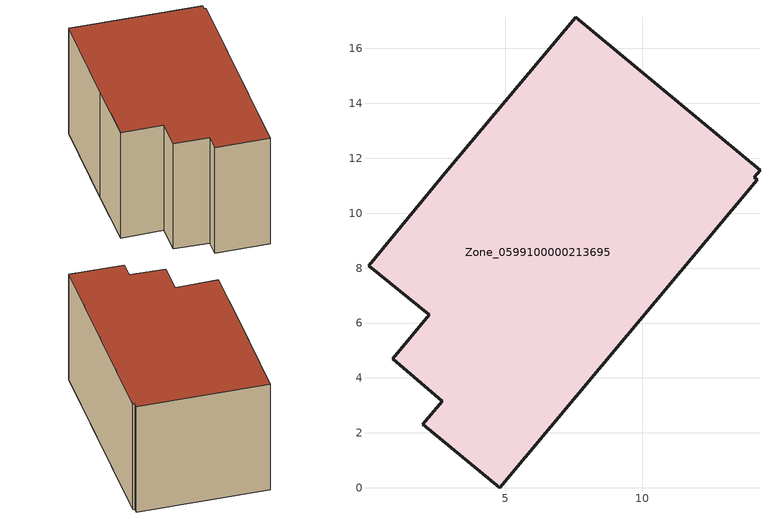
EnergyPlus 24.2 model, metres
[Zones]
Zone_0599100000213695
 floor ground (C_G): 2.71,3.16 0.91,4.7 2.24,6.31 0.03,8.08 2.91,11.58 7.57,17.14 14.28,11.56 14.07,11.31 14.18,11.22 4.81,0 2.01,2.31 z0
 wall outside (C_F): 0.91,4.7 2.71,3.16 2.01,2.31 4.81,0 14.18,11.22 14.07,11.31 14.28,11.56 7.57,17.14 2.91,11.58 0.03,8.08 2.24,6.31 0.91,4.7 z0:8.1
 roof outside (C_R): 14.07,11.31 14.28,11.56 7.57,17.14 2.91,11.58 0.03,8.08 2.24,6.31 0.91,4.7 2.71,3.16 2.01,2.31 4.81,0 14.18,11.22 z8.1
[BUILDING]
Pand.0599100000213695: North Axis=0; Terrain=City; Loads Convergence Tolerance Value=0.04; Temperature Convergence Tolerance Value=0.4; Solar Distribution=FullExterior; Maximum Number of Warmup Days=25; Minimum Number of Warmup Days=1
[Site:Location]
Rotterdam.The.Hague.AP_ZH_NLD Design_Conditions: Latitude=51.96; Longitude=4.45; Time Zone=1; Elevation=-4.5
[SITE:GROUNDTEMPERATURE:BUILDINGSURFACE]
18, 18, 18, 18, 18, 18, 18, 18, 18, 18, 18, 18
[MATERIAL] Thermal Absorptance=0.9; Solar Absorptance=0.7; Visible Absorptance=0.7
Name | Roughness | Thickness | Conductivity | Density | Specific Heat
G.TC.1946 | MediumSmooth | 0.15 | 1 | 540 | 1210
F.TC.1946 | Rough | 0.3 | 0.857143 | 1920 | 840
R.TC.1946 | MediumRough | 0.2 | 0.909091 | 1500 | 1000
[CONSTRUCTION]
C_G: G.TC.1946
C_F: F.TC.1946
C_R: R.TC.1946
[ZONE]
Zone_0599100000213695: Type=1; Multiplier=1; Ceiling Height=Autocalculate; Volume=Autocalculate; Floor Area=autocalculate; Part of Total Floor Area=Yes
[ZONEINFILTRATION:DESIGNFLOWRATE]
Infil_Zone_0599100000213695: Zone or ZoneList or Space or SpaceList=Zone_0599100000213695; Schedule=AlwaysOn; Design Flow Rate Calculation Method=Flow/Area; Flow Rate per Floor Area=0.003; Constant Term Coefficient=1; Temperature Term Coefficient=0; Velocity Term Coefficient=0; Velocity Squared Term Coefficient=0
[HVACTEMPLATE:ZONE:IDEALLOADSAIRSYSTEM]
Zone_0599100000213695: Maximum Heating Supply Air Temperature=50; Minimum Cooling Supply Air Temperature=13; Maximum Heating Supply Air Humidity Ratio=0.0156; Minimum Cooling Supply Air Humidity Ratio=0.0077; Heating Limit=NoLimit; Cooling Limit=NoLimit; Dehumidification Control Type=ConstantSensibleHeatRatio; Cooling Sensible Heat Ratio=0.7; Dehumidification Setpoint=60; Humidification Control Type=None; Humidification Setpoint=30; Outdoor Air Method=None; Outdoor Air Flow Rate per Person=0.00944; Outdoor Air Flow Rate per Zone Floor Area=0; Outdoor Air Flow Rate per Zone=0; Demand Controlled Ventilation Type=None; Outdoor Air Economizer Type=NoEconomizer; Heat Recovery Type=None; Sensible Heat Recovery Effectiveness=0.7; Latent Heat Recovery Effectiveness=0.65
[ZONECONTROL:THERMOSTAT]
ThermostatControl_Zone_0599100000213695: Zone or ZoneList=Zone_0599100000213695; Control Type Schedule=DualSetpointControlType; Control 1=Thermostat_Zone_0599100000213695; Temperature Difference Between Cutout And Setpoint=0
[THERMOSTATSETPOINT:DUALSETPOINT]
Thermostat_Zone_0599100000213695: Heating Setpoint Temperature Schedule=HeatingSetpoint_Zone_0599100000213695; Cooling Setpoint Temperature Schedule=CoolingSetpoint_Zone_0599100000213695
[SCHEDULE:COMPACT]
HeatingSetpoint_Zone_0599100000213695: Through: 12/31, For: AllDays, Until: 24:00, 21
CoolingSetpoint_Zone_0599100000213695: Through: 12/31, For: AllDays, Until: 24:00, 24
DualSetpointControlType: Through: 12/31, For: AllDays, Until: 24:00, 4
AlwaysOn: Through: 12/31, For: AllDays, Until: 24:00, 1
